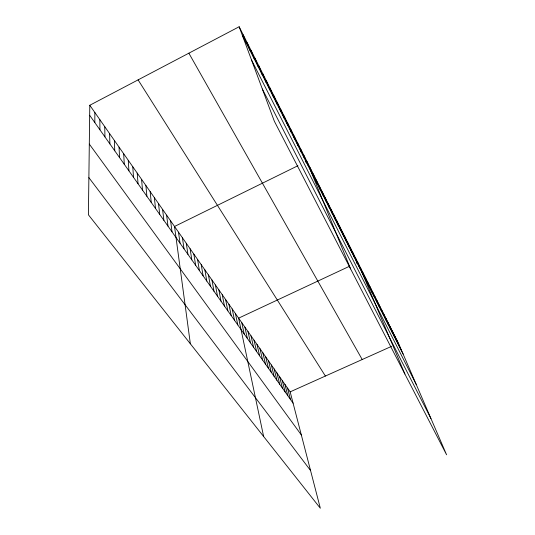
<?xml version="1.0" encoding="UTF-8"?>
<svg xmlns="http://www.w3.org/2000/svg" width="535" height="535" viewBox="0 0 535 535"><rect width="100%" height="100%" fill="white"/><g stroke="black" fill="none" stroke-linecap="round" stroke-linejoin="round"><path stroke-width="0.8" d="M94.835 122.609L94.855 112.51M89.793 105.268L88.409 214.796L320.331 508.25L290.157 391.854L89.793 105.268L239.145 26.75L398.455 343.256L446.591 454.797L274.328 121.191L239.145 26.75M297.921 165.716L174.53 226.472L190.353 343.784M305.378 162.045L306.876 161.309L350.599 268.898M349.576 266.236L238.623 318.151L263.641 436.52M356.27 263.106L357.761 262.404L404.895 374.052M290.157 391.854L391.62 346.326M88.877 177.64L310.547 470.512M89.305 144.075L301.319 434.922M89.666 115.292L293.093 403.183M138.09 79.875L325.394 376.045M188.862 53.186L362.208 359.52M262.337 88.997L430.949 418.551M251.55 60.054L416.23 384.444M242.342 35.337L403.122 354.083M396.408 339.197L401.076 350.01M394.342 335.084L398.996 345.904M392.249 330.924L396.903 341.738M390.135 326.724L394.776 337.531M387.989 322.471L392.63 333.278M385.829 318.171L390.456 328.971M383.635 313.818L388.263 324.611M381.422 309.417L386.036 320.204M379.181 304.963L383.789 315.744M376.914 300.456L381.508 311.23M374.614 295.902L379.201 306.655M372.293 291.287L376.874 302.034M369.946 286.62L374.513 297.353M367.565 281.891L372.119 292.612M365.158 277.11L369.698 287.817M362.723 272.268L367.251 282.962M360.256 267.366L364.77 278.046M355.233 257.382L359.714 268.022M352.672 252.299L357.139 262.919M350.077 247.15L354.531 257.743M347.456 241.934L351.89 252.507M344.794 236.651L349.215 247.197M342.106 231.301L346.499 241.827M339.377 225.884L343.751 236.376M336.615 220.393L340.969 230.859M333.813 214.836L338.147 225.268M330.978 209.205L335.291 219.597M328.109 203.494L332.395 213.86M325.193 197.709L329.453 208.035M322.244 191.844L326.477 202.136M319.255 185.906L323.461 196.151M316.218 179.88L320.405 190.085M313.149 173.775L317.302 183.933M310.032 167.582L314.152 177.694M303.746 155.096L307.806 165.108M300.576 148.804L304.602 158.761M297.366 142.417L301.352 152.321M294.11 135.944L298.055 145.787M290.806 129.383L294.718 139.167M287.455 122.729L291.328 132.446M284.052 115.975L287.89 125.625M280.608 109.127L284.399 118.71M277.11 102.178L280.855 111.688M273.566 95.13L277.264 104.566M269.961 87.981L273.612 97.33M266.31 80.718L269.914 89.994M262.605 73.355L266.156 82.544M258.84 65.879L262.337 74.974M255.021 58.288L258.465 67.29M251.142 50.584L254.526 59.492M247.203 42.76L250.527 51.567M243.204 34.815L246.468 43.516M287.556 388.142L290.472 399.478M284.934 384.391L287.823 395.726M282.279 380.592L285.142 391.934M279.598 376.754L282.433 388.102M276.883 372.875L279.698 384.23M274.141 368.949L276.923 380.305M271.365 364.977L274.121 376.339M268.557 360.964L271.285 372.327M265.721 356.905L268.423 368.267M262.846 352.799L265.52 364.161M259.943 348.646L262.585 360.008M257.001 344.44L259.615 355.802M254.031 340.186L256.606 351.548M251.022 335.886L253.563 347.242M247.979 331.533L250.487 342.888M244.896 327.126L247.371 338.481M241.78 322.665L244.214 334.014M235.433 313.59L237.794 324.919M232.203 308.962L234.517 320.291M228.926 304.281L231.207 315.603M225.616 299.546L227.85 310.855M222.266 294.752L224.453 306.047M218.868 289.89L221.015 301.178M215.431 284.974L217.524 296.243M211.947 279.992L214 291.247M208.423 274.95L210.422 286.192M204.845 269.841L206.798 281.062M201.227 264.664L203.126 275.866M197.562 259.421L199.408 270.603M193.851 254.112L195.643 265.273M190.092 248.728L191.824 259.863M186.274 243.278L187.952 254.386M182.415 237.754L184.027 248.835M178.496 232.15L180.048 243.204M170.605 220.861L172.029 231.856M166.626 215.17L167.983 226.131M162.593 209.406L163.884 220.326M158.507 203.561L159.724 214.441M154.368 197.636L155.511 208.476M150.168 191.624L151.238 202.431M145.908 185.538L146.904 196.298M141.588 179.359L142.504 190.072M137.214 173.099L138.05 183.766M132.774 166.746L133.523 177.359M128.266 160.306L128.935 170.866M123.699 153.772L124.274 164.278M119.064 147.145L119.552 157.591M114.363 140.417L114.757 150.803M109.595 133.596L109.889 143.915M104.753 126.675L104.947 136.92M99.838 119.646L99.931 129.818"/></g></svg>
